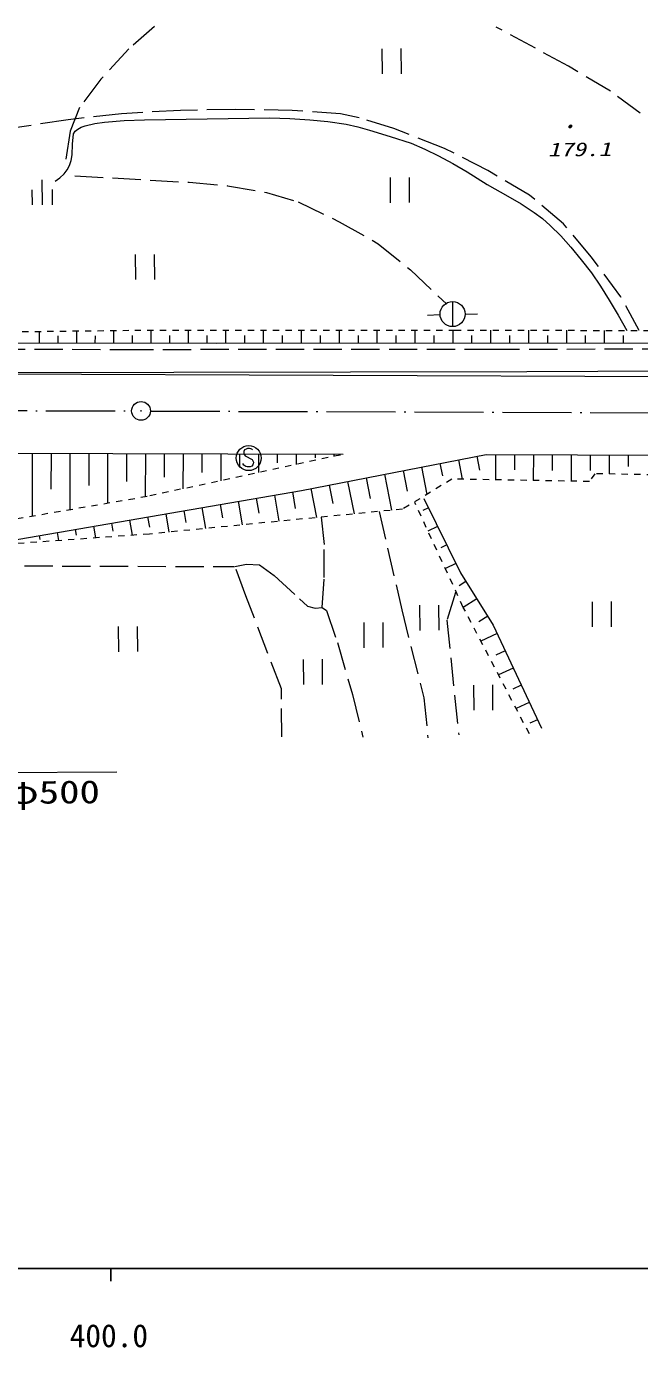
# Model space of a CAD drawing. Units: millimetres, scale not verified. Extents: x 40000 to 680000, y 20000 to 380000.
# Drawn here: x 461282 to 510069, y 198715 to 303842 of the extents above; entities that cross this region are included whole.
import ezdxf
from ezdxf.enums import TextEntityAlignment as Align

# ---------------------------------------------------------------- set-up
doc = ezdxf.new("R2010")
doc.units = ezdxf.units.MM
doc.header["$LTSCALE"] = 1000
for name, pattern in [('USER3', [3, 2.25, -0.75]), ('USER4', [1, 0.5, -0.5]), ('USER5', [7.000001, 5.508197, -0.688525, 0.114754, -0.688525])]:
    doc.linetypes.add(name, pattern=pattern)
for name, color, linetype, lineweight in [('M-TTL-BAND', 7, 'Continuous', 25), ('S-BGD', 1, 'Continuous', 13), ('S-BGD-HTXT', 6, 'Continuous', 13), ('S-BMK', 3, 'USER5', 13)]:
    doc.layers.add(name, color=color, linetype=linetype, lineweight=lineweight)
doc.styles.add('ＭＳ ゴシック', font='')
doc.styles.get('ＭＳ ゴシック').set_extended_font_data('MS Gothic')

# ---------------------------------------------------------------- blocks, each defined once
blk = doc.blocks.new('BUHIN125')
at = {"layer": 'S-BGD'}
blk.add_lwpolyline([(591, -403), (659, -358), (705, -289), (740, -188), (763, -35), (748, 99), (691, 219), (592, 300), (479, 322), (404, 328), (299, 304), (234, 243), (-159, -249), (-257, -295), (-387, -315), (-504, -288), (-593, -239), (-671, -156), (-692, 4), (-658, 231), (-628, 328), (-569, 415), (-483, 483), (-359, 535)], dxfattribs=at)
blk.add_circle((0, 0), 995, dxfattribs=at)
blk = doc.blocks.new('BUHIN128')
at = {"layer": 'S-BGD'}
blk.add_line((984, -149), (-984, 149), dxfattribs=at)
blk.add_circle((0, 0), 995, dxfattribs=at)
blk = doc.blocks.new('BUHIN129')
at = {"layer": 'S-BGD'}
for p, q in [((1104, 611), (-873, 911)), ((-1104, -606), (874, -906))]:
    blk.add_line(p, q, dxfattribs=at)
blk = doc.blocks.new('BUHIN130')
at = {"layer": 'S-BGD'}
for p, q in [((989, -150), (-989, 150)), ((323, 760), (-864, 940)), ((83, -822), (-1104, -642))]:
    blk.add_line(p, q, dxfattribs=at)
blk = doc.blocks.new('BUHIN132')
at = {"layer": 'S-BGD'}
blk.add_circle((0, 0), 22.5, dxfattribs=at)
at = {"layer": 'S-BMK', "linetype": 'Continuous'}
blk.add_circle((0, 0), 746, dxfattribs=at)

msp = doc.modelspace()

# ---------------------------------------------------------------- linework, layer by layer
at = {"layer": 'M-TTL-BAND'}
for p, q in [((40000, 205000), (579000, 205000)), ((468000, 205000), (468000, 204000))]:
    msp.add_line(p, q, dxfattribs=at)
at = {"layer": 'S-BGD', "linetype": 'USER3'}
for p, q in [((471474, 303842), (469424, 302055)), ((504413, 300673), (498668, 303786)), ((469424, 302055), (467206, 299636)), ((507747, 298690), (504413, 300673)), ((467206, 299636), (465503, 297392)), ((510105, 296930), (507747, 298690)), ((468849, 296898), (464615, 296413)), ((465503, 297392), (464771, 295498)), ((473542, 297157), (468849, 296898)), ((477893, 297241), (473542, 297157)), ((482439, 297156), (477893, 297241)), ((486277, 296894), (482439, 297156)), ((487768, 296560), (486277, 296894)), ((490521, 295718), (487768, 296560)), ((464615, 296413), (459810, 295696)), ((464771, 295498), (464385, 293148)), ((494539, 294141), (490521, 295718)), ((497986, 292388), (494539, 294141)), ((501319, 290405), (497986, 292388)), ((465137, 291950), (474244, 291436)), ((474244, 291436), (477280, 291169)), ((477280, 291169), (480375, 290616)), ((480375, 290616), (482899, 289887)), ((504024, 288132), (501319, 290405)), ((482899, 289887), (486173, 288305)), ((486173, 288305), (489275, 286550)), ((506217, 285512), (504024, 288132)), ((489275, 286550), (491846, 284467)), ((508584, 282320), (506217, 285512)), ((491846, 284467), (494726, 281737)), ((510033, 279639), (508584, 282320)), ((437927, 278189), (469133, 278144)), ((469133, 278144), (498276, 278162)), ((498276, 278162), (547617, 278253)), ((489349, 265248), (491147, 257408)), ((484986, 262626), (484762, 264787)), ((484972, 259982), (484986, 262626)), ((458136, 260928), (477812, 260858)), ((477877, 260859), (478784, 261059)), ((478736, 258526), (477877, 260859)), ((478784, 261059), (479824, 261001)), ((479824, 261001), (480998, 260164)), ((480998, 260164), (483023, 258294)), ((484807, 257608), (484972, 259982)), ((495417, 258808), (494727, 256590)), ((481574, 251142), (478736, 258526)), ((483023, 258294), (483635, 257721)), ((483635, 257721), (484267, 257545)), ((484267, 257545), (484807, 257608)), ((484807, 257608), (485169, 257370)), ((485169, 257370), (486026, 254822)), ((491147, 257408), (492904, 250420)), ((494727, 256590), (495686, 247463)), ((486026, 254822), (487224, 250684)), ((481599, 247311), (481574, 251142)), ((487224, 250684), (488057, 247295)), ((492904, 250420), (493224, 247238))]:
    msp.add_line(p, q, dxfattribs=at)
at = {"layer": 'S-BGD'}
for p, q in [((494188, 280899), (493189, 280850)), ((496186, 280955), (497186, 280962)), ((468244, 278624), (468247, 279648)), ((471206, 278616), (471209, 279669)), ((474168, 278607), (474171, 279670)), ((477144, 278602), (477143, 279672)), ((480158, 278604), (480157, 279673)), ((483172, 278606), (483171, 279674)), ((486186, 278608), (486185, 279675)), ((489200, 278611), (489199, 279676)), ((492214, 278613), (492213, 279678)), ((495228, 278615), (495227, 279679)), ((498242, 278618), (498241, 279673)), ((501256, 278620), (501255, 279667)), ((504270, 278622), (504269, 279661)), ((507284, 278625), (507283, 279655)), ((476390, 278601), (437882, 278710)), ((462320, 278641), (462322, 279573)), ((463801, 278637), (463803, 279210)), ((465282, 278632), (465285, 279610)), ((466763, 278628), (466765, 279229)), ((469725, 278620), (469727, 279248)), ((472687, 278611), (472689, 279247)), ((475650, 278603), (475651, 279244)), ((521600, 278635), (476390, 278601)), ((478651, 278603), (478650, 279244)), ((481665, 278605), (481664, 279246)), ((484679, 278607), (484678, 279248)), ((487693, 278610), (487692, 279249)), ((490707, 278612), (490706, 279251)), ((493721, 278614), (493720, 279253)), ((496735, 278616), (496734, 279252)), ((499749, 278619), (499748, 279250)), ((502763, 278621), (502762, 279247)), ((505777, 278623), (505776, 279244)), ((508791, 278626), (508790, 279242)), ((232175, 277100), (544325, 275861)), ((501101, 276371), (570188, 276760)), ((438892, 276286), (501101, 276371)), ((456492, 269885), (486496, 269808)), ((461743, 269871), (461730, 264854)), ((463243, 269867), (463236, 267015)), ((464743, 269864), (464732, 265372)), ((466244, 269860), (466237, 267323)), ((467744, 269856), (467734, 265891)), ((469244, 269852), (469238, 267631)), ((470744, 269848), (470735, 266409)), ((472244, 269844), (472240, 267973)), ((473745, 269840), (473737, 267048)), ((475245, 269836), (475241, 268357)), ((476745, 269833), (476739, 267693)), ((478245, 269829), (478242, 268741)), ((479745, 269825), (479741, 268338)), ((481246, 269821), (481244, 269125)), ((482746, 269817), (482744, 268983)), ((483172, 266922), (497853, 269790)), ((484246, 269813), (484245, 269509)), ((485746, 269809), (485746, 269628)), ((495650, 269360), (495954, 267806)), ((497119, 269647), (497337, 268527)), ((497853, 269790), (549091, 269550)), ((498606, 269787), (498597, 267761)), ((500113, 269780), (500107, 268553)), ((501620, 269773), (501610, 267709)), ((503127, 269766), (503121, 268516)), ((504634, 269758), (504624, 267658)), ((506141, 269751), (506135, 268519)), ((507648, 269744), (507641, 268229)), ((509155, 269737), (509151, 268814)), ((489778, 268213), (490338, 265345)), ((491246, 268500), (491566, 266865)), ((492714, 268786), (493141, 266604)), ((494182, 269073), (494375, 268089)), ((483906, 267065), (484357, 264758)), ((485374, 267352), (485661, 265884)), ((486842, 267639), (487348, 265052)), ((488310, 267926), (488630, 266289)), ((458683, 262707), (483172, 266922)), ((478130, 266054), (478453, 264178)), ((479571, 266302), (479775, 265114)), ((481011, 266550), (481370, 264464)), ((482452, 266798), (482678, 265484)), ((492909, 266272), (495819, 260371)), ((472368, 265062), (472619, 263605)), ((473809, 265310), (473970, 264373)), ((475249, 265558), (475536, 263892)), ((476690, 265806), (476873, 264743)), ((493273, 265535), (492835, 265319)), ((466606, 264070), (466766, 263140)), ((468047, 264318), (468157, 263675)), ((469487, 264566), (469696, 263353)), ((470928, 264814), (471067, 264003)), ((494001, 264059), (493234, 263682)), ((462285, 263327), (462337, 263023)), ((463725, 263575), (463837, 262927)), ((465166, 263823), (465247, 263349)), ((494728, 262584), (494246, 262346)), ((495456, 261109), (494616, 260695)), ((496254, 259677), (495711, 259337)), ((495819, 260371), (498429, 256209)), ((497124, 258290), (496042, 257612)), ((497994, 256903), (497279, 256455)), ((498747, 255524), (497448, 254920)), ((498429, 256209), (502253, 247992)), ((499385, 254155), (498643, 253809)), ((500022, 252785), (498849, 252239)), ((500659, 251416), (499993, 251105)), ((501297, 250046), (500249, 249558)), ((501934, 248676), (501343, 248401))]:
    msp.add_line(p, q, dxfattribs=at)
at = {"layer": 'S-BGD', "linetype": 'USER4'}
for p, q in [((437945, 279265), (469897, 279669)), ((469897, 279669), (495381, 279679)), ((495381, 279679), (531685, 279607)), ((486263, 269739), (470881, 266434)), ((506496, 268252), (506089, 267633)), ((528136, 267824), (506496, 268252)), ((495141, 267820), (491212, 265431)), ((506089, 267633), (495141, 267820)), ((470881, 266434), (458833, 264353)), ((491212, 265431), (471074, 263453)), ((496040, 257616), (492186, 265949)), ((471074, 263453), (458694, 262553)), ((501298, 247550), (496040, 257616))]:
    msp.add_line(p, q, dxfattribs=at)
at = {"layer": 'S-BGD'}
msp.add_lwpolyline([(463570, 291536), (463948, 291799), (464285, 292107), (464517, 292422), (464697, 292772), (464843, 293184), (464932, 293621), (464954, 294466), (465037, 295284), (465173, 295495), (465364, 295677), (465650, 295837), (465963, 295943), (466721, 296116), (467486, 296229), (469072, 296345), (470669, 296402), (475651, 296498), (480646, 296561), (482236, 296518), (483832, 296414), (485276, 296269), (486718, 296064), (487650, 295854), (488568, 295585), (490235, 295094), (491891, 294544), (492985, 294079), (494062, 293556), (495211, 292936), (496341, 292259), (497947, 291266), (499581, 290327), (500645, 289715), (501685, 289046), (502345, 288548), (502968, 288002), (503801, 287166), (504598, 286281), (505434, 285279), (506232, 284230), (506970, 283162), (507655, 282064), (508357, 280868), (509054, 279657)], dxfattribs=at)
at = {"layer": 'S-BGD-HTXT'}
msp.add_line((446767, 244391), (468467, 244529), dxfattribs=at)
at = {"layer": 'S-BMK'}
for p, q in [((371831, 273569), (469651, 273241)), ((471151, 273236), (569409, 272906))]:
    msp.add_line(p, q, dxfattribs=at)

# ---------------------------------------------------------------- block references
at = {"rotation": 99}
for name, p in [('BUHIN129', (490350, 301071)), ('BUHIN130', (462526, 290642)), ('BUHIN129', (490996, 290822)), ('BUHIN129', (470722, 284697)), ('BUHIN128', (495186, 280949)), ('BUHIN132', (470401, 273246)), ('BUHIN125', (478969, 269493)), ('BUHIN129', (493339, 256790)), ('BUHIN129', (507072, 257071)), ('BUHIN129', (488898, 255408)), ('BUHIN129', (469362, 255091)), ('BUHIN129', (484081, 252476)), ('BUHIN129', (497635, 250434))]:
    msp.add_blockref(name, p, dxfattribs=at)

# ---------------------------------------------------------------- texts
at = {"layer": 'M-TTL-BAND', "style": 'ＭＳ ゴシック'}
msp.add_text('400.0', height=1833, dxfattribs=at).set_placement((467844, 198195), align=Align.BOTTOM_CENTER)
at = {"layer": 'S-BGD', "style": 'ＭＳ ゴシック', "oblique": 15}
msp.add_text('・', height=1100, rotation=0.4, dxfattribs=at).set_placement((503665, 294976), align=Align.BOTTOM_LEFT)
at = {"layer": 'S-BGD', "style": 'ＭＳ ゴシック', "oblique": 15, "width": 1.35}
msp.add_text('179.1', height=1100, rotation=0.4, dxfattribs=at).set_placement((502775, 293166), align=Align.BOTTOM_LEFT)
at = {"layer": 'S-BGD-HTXT', "style": 'ＭＳ ゴシック', "width": 1.3}
msp.add_text('L=12.1 φ500', height=1833, rotation=0.4, dxfattribs=at).set_placement((448463, 241350), align=Align.BOTTOM_LEFT)

doc.saveas('drawing.dxf')
